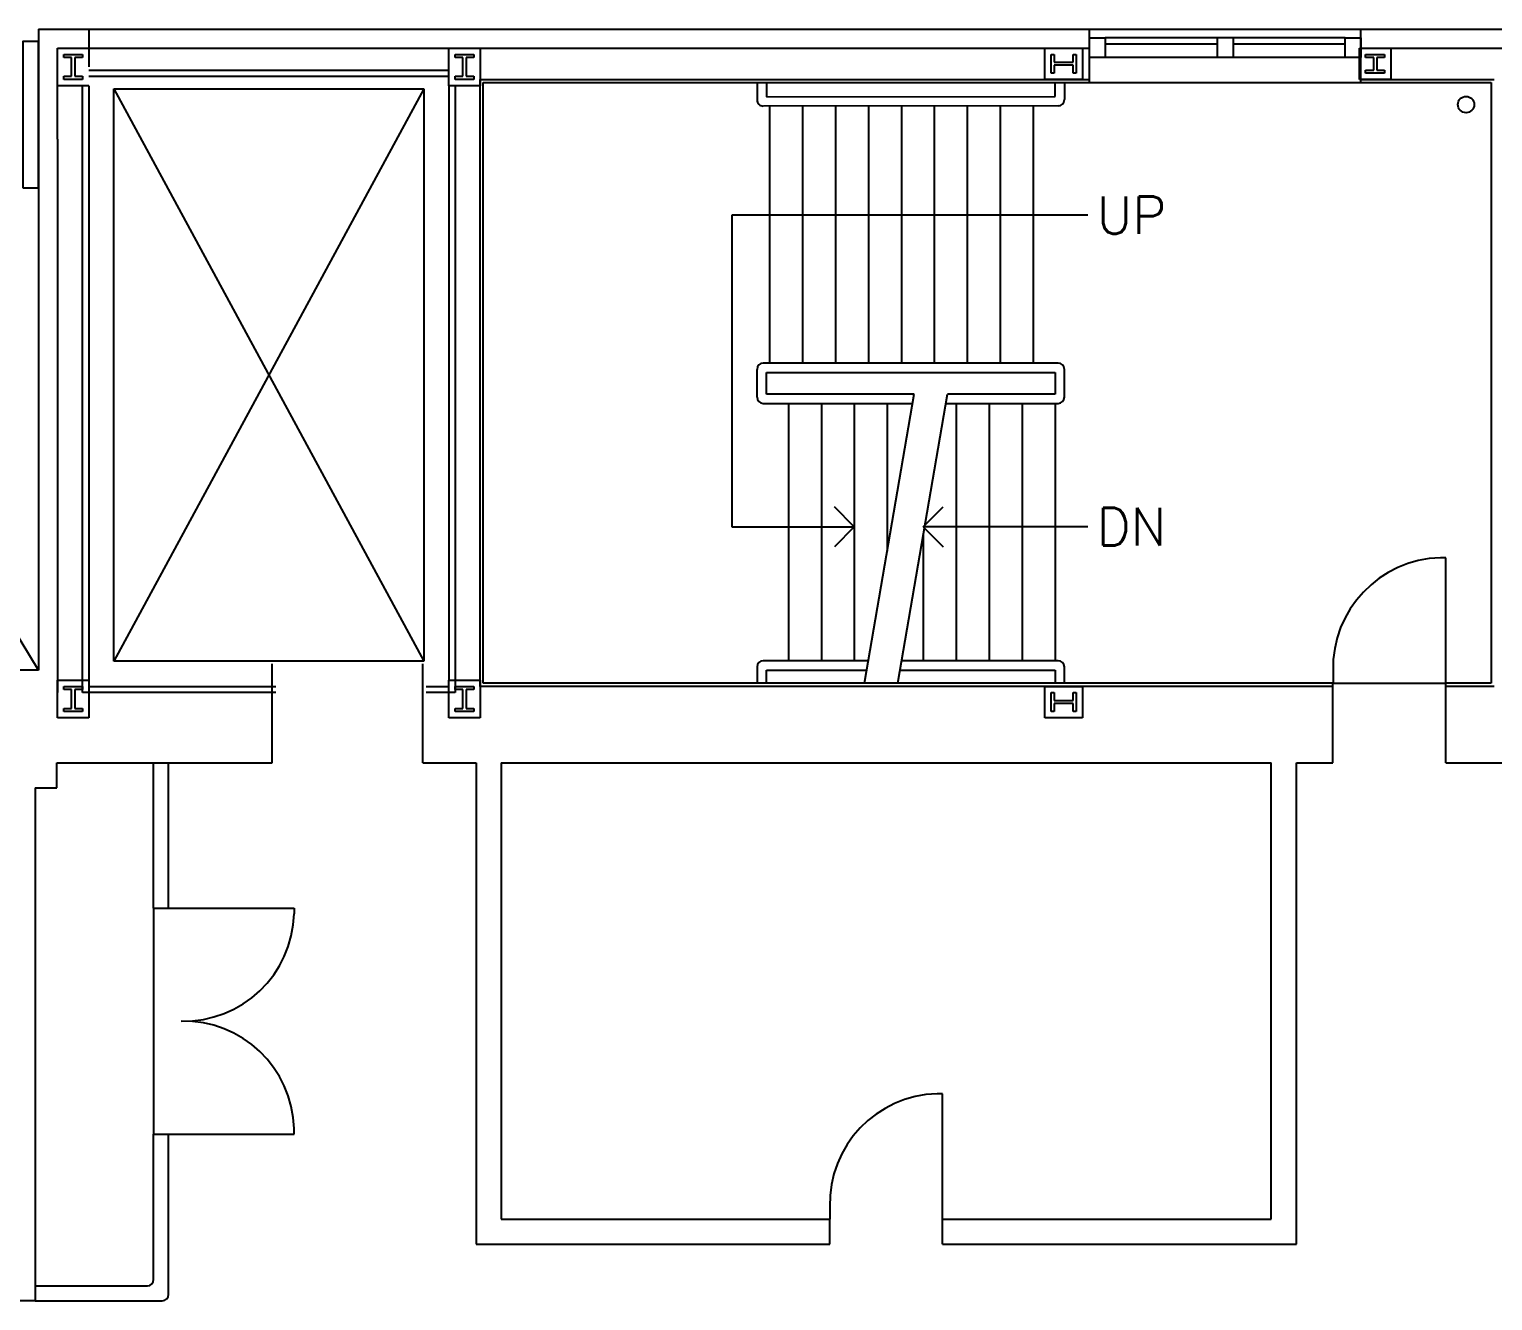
# Model space of a CAD drawing. Header units: inches. Extents: x 370 to 6209, y 2527 to 6927.
# Drawn here: x 4125.9 to 4592.3, y 4087.6 to 4492.9 of the extents above; entities that cross this region are included whole.
import ezdxf
from ezdxf.enums import TextEntityAlignment as Align

# ---------------------------------------------------------------- set-up
doc = ezdxf.new("R2010")
doc.units = ezdxf.units.IN
doc.header["$LTSCALE"] = 0.75
doc.header["$MEASUREMENT"] = 0
doc.layers.add('626_FL3$0$A-BLDG-TWNE', color=9, linetype='CONTINUOUS')
doc.layers.add('626_FL3$0$A-DOOR-EXST', color=9, linetype='CONTINUOUS')
doc.styles.add('626_FL3$0$SIMPLEX', font='SIMPLEX')

msp = doc.modelspace()

# ---------------------------------------------------------------- linework, layer by layer
at = {"layer": '626_FL3$0$A-BLDG-TWNE'}
for p, q in [((4128.84, 4492.92), (4463.84, 4492.92)), ((4128.84, 4492.92), (4128.84, 4288.56)), ((4144.84, 4492.92), (4144.84, 4480.92)), ((4463.84, 4475.92), (4463.84, 4492.92)), ((4463.84, 4492.92), (4550.34, 4492.92)), ((4550.34, 4475.92), (4550.34, 4492.92)), ((4550.34, 4492.92), (4608.84, 4492.92)), ((4463.84, 4483.92), (4463.84, 4490.17)), ((4463.84, 4490.17), (4468.84, 4490.17)), ((4545.34, 4490.17), (4468.84, 4490.17)), ((4468.84, 4490.17), (4468.84, 4483.92)), ((4504.59, 4488.17), (4468.84, 4488.17)), ((4504.59, 4483.92), (4504.59, 4490.17)), ((4509.59, 4490.17), (4509.59, 4483.92)), ((4545.34, 4488.17), (4509.59, 4488.17)), ((4545.34, 4483.92), (4545.34, 4490.17)), ((4545.34, 4490.17), (4550.34, 4490.17)), ((4550.34, 4490.17), (4550.34, 4483.92)), ((4134.84, 4486.92), (4463.84, 4486.92)), ((4134.84, 4457.92), (4134.84, 4486.92)), ((4134.84, 4474.92), (4134.84, 4486.92)), ((4134.84, 4486.92), (4144.84, 4486.92)), ((4136.84, 4483.92), (4136.84, 4484.92)), ((4136.84, 4484.92), (4142.84, 4484.92)), ((4139.34, 4483.92), (4136.84, 4483.92)), ((4139.34, 4477.92), (4139.34, 4483.92)), ((4142.84, 4483.92), (4140.34, 4483.92)), ((4140.34, 4483.92), (4140.34, 4477.92)), ((4142.84, 4484.92), (4142.84, 4483.92)), ((4259.59, 4474.92), (4259.59, 4486.92)), ((4259.59, 4486.92), (4269.59, 4486.92)), ((4261.59, 4483.92), (4261.59, 4484.92)), ((4261.59, 4484.92), (4267.59, 4484.92)), ((4264.09, 4483.92), (4261.59, 4483.92)), ((4264.09, 4477.92), (4264.09, 4483.92)), ((4267.59, 4483.92), (4265.09, 4483.92)), ((4265.09, 4483.92), (4265.09, 4477.92)), ((4267.59, 4484.92), (4267.59, 4483.92)), ((4269.59, 4486.92), (4269.59, 4474.92)), ((4449.59, 4476.92), (4449.59, 4486.92)), ((4449.59, 4486.92), (4461.59, 4486.92)), ((4451.59, 4478.92), (4451.59, 4484.92)), ((4451.59, 4484.92), (4452.59, 4484.92)), ((4452.59, 4484.92), (4452.59, 4482.42)), ((4458.59, 4482.42), (4458.59, 4484.92)), ((4458.59, 4484.92), (4459.59, 4484.92)), ((4459.59, 4484.92), (4459.59, 4478.92)), ((4461.59, 4486.92), (4461.59, 4476.92)), ((4468.84, 4483.92), (4463.84, 4483.92)), ((4545.34, 4483.92), (4468.84, 4483.92)), ((4550.34, 4483.92), (4545.34, 4483.92)), ((4549.84, 4476.92), (4549.84, 4486.92)), ((4549.84, 4486.92), (4559.84, 4486.92)), ((4550.34, 4486.92), (4602.84, 4486.92)), ((4551.84, 4483.92), (4551.84, 4484.92)), ((4551.84, 4484.92), (4557.84, 4484.92)), ((4554.4, 4483.92), (4551.84, 4483.92)), ((4554.4, 4479.92), (4554.4, 4483.92)), ((4557.84, 4483.92), (4555.4, 4483.92)), ((4555.4, 4483.92), (4555.4, 4479.92)), ((4557.84, 4484.92), (4557.84, 4483.92)), ((4559.84, 4486.92), (4559.84, 4476.92)), ((4144.84, 4479.92), (4259.59, 4479.92)), ((4452.59, 4478.92), (4451.59, 4478.92)), ((4452.59, 4482.42), (4458.59, 4482.42)), ((4458.59, 4481.42), (4452.59, 4481.42)), ((4452.59, 4481.42), (4452.59, 4478.92)), ((4458.59, 4478.92), (4458.59, 4481.42)), ((4459.59, 4478.92), (4458.59, 4478.92)), ((4551.84, 4478.92), (4551.84, 4479.92)), ((4551.84, 4479.92), (4554.4, 4479.92)), ((4557.84, 4478.92), (4551.84, 4478.92)), ((4555.4, 4479.92), (4557.84, 4479.92)), ((4557.84, 4479.92), (4557.84, 4478.92)), ((4144.84, 4474.92), (4134.84, 4474.92)), ((4136.84, 4476.92), (4136.84, 4477.92)), ((4136.84, 4477.92), (4139.34, 4477.92)), ((4142.84, 4476.92), (4136.84, 4476.92)), ((4140.34, 4477.92), (4142.84, 4477.92)), ((4142.84, 4477.92), (4142.84, 4476.92)), ((4142.84, 4281.42), (4142.84, 4474.92)), ((4144.84, 4477.92), (4259.59, 4477.92)), ((4144.84, 4474.92), (4144.84, 4285.42)), ((4152.84, 4473.92), (4251.59, 4291.42)), ((4251.59, 4473.92), (4152.84, 4291.42)), ((4152.84, 4291.42), (4152.84, 4473.92)), ((4152.84, 4473.92), (4251.59, 4473.92)), ((4251.59, 4473.92), (4251.59, 4291.42)), ((4259.59, 4474.92), (4259.59, 4285.42)), ((4269.59, 4474.92), (4259.59, 4474.92)), ((4261.59, 4476.92), (4261.59, 4477.92)), ((4261.59, 4477.92), (4264.09, 4477.92)), ((4267.59, 4476.92), (4261.59, 4476.92)), ((4261.59, 4474.92), (4261.59, 4281.42)), ((4265.09, 4477.92), (4267.59, 4477.92)), ((4267.59, 4477.92), (4267.59, 4476.92)), ((4269.59, 4283.42), (4269.59, 4476.92)), ((4269.59, 4476.92), (4463.84, 4476.92)), ((4270.59, 4284.42), (4270.59, 4475.92)), ((4270.59, 4475.92), (4463.84, 4475.92)), ((4357.84, 4475.92), (4357.84, 4470.42)), ((4360.84, 4475.92), (4360.84, 4471.42)), ((4461.59, 4476.92), (4449.59, 4476.92)), ((4452.84, 4471.49), (4452.84, 4475.92)), ((4455.84, 4475.92), (4455.84, 4470.49)), ((4463.84, 4475.92), (4550.34, 4475.92)), ((4559.84, 4476.92), (4549.84, 4476.92)), ((4550.34, 4476.92), (4592.84, 4476.92)), ((4550.34, 4475.92), (4591.84, 4475.92)), ((4591.84, 4475.92), (4591.84, 4284.42)), ((4360.84, 4471.42), (4452.84, 4471.49)), ((4453.85, 4468.49), (4359.85, 4468.42)), ((4361.84, 4468.42), (4361.84, 4386.49)), ((4372.34, 4468.43), (4372.34, 4386.49)), ((4382.84, 4468.44), (4382.84, 4386.49)), ((4393.34, 4468.45), (4393.34, 4386.49)), ((4403.84, 4468.45), (4403.84, 4386.49)), ((4414.34, 4468.46), (4414.34, 4386.49)), ((4424.84, 4468.47), (4424.84, 4386.49)), ((4435.34, 4468.48), (4435.34, 4386.49)), ((4445.84, 4468.49), (4445.84, 4386.49)), ((4134.84, 4457.92), (4134.84, 4281.42)), ((4128.84, 4442.4), (4128.84, 4288.56)), ((4128.84, 4442.4), (4128.84, 4288.56)), ((4463.32, 4433.65), (4349.79, 4433.65)), ((4349.79, 4433.65), (4349.79, 4334.31)), ((4128.84, 4288.56), (4042.5, 4430.46)), ((4453.84, 4386.49), (4359.84, 4386.49)), ((4357.84, 4375.61), (4357.84, 4384.49)), ((4360.84, 4376.61), (4360.84, 4383.49)), ((4360.84, 4383.49), (4452.84, 4383.49)), ((4452.84, 4383.49), (4452.84, 4376.61)), ((4455.84, 4375.61), (4455.84, 4384.49)), ((4407.96, 4376.61), (4360.84, 4376.61)), ((4392.1, 4284.42), (4407.96, 4376.61)), ((4402.67, 4284.42), (4418.54, 4376.61)), ((4452.84, 4376.61), (4418.54, 4376.61)), ((4359.84, 4373.61), (4407.45, 4373.61)), ((4367.84, 4373.61), (4367.84, 4291.61)), ((4378.34, 4373.61), (4378.34, 4291.61)), ((4388.84, 4373.61), (4388.84, 4291.61)), ((4399.34, 4373.61), (4399.34, 4326.52)), ((4418.02, 4373.61), (4453.84, 4373.61)), ((4421.34, 4373.61), (4421.34, 4291.61)), ((4431.84, 4373.61), (4431.84, 4291.61)), ((4442.34, 4373.61), (4442.34, 4291.61)), ((4452.84, 4373.61), (4452.84, 4291.61)), ((4388.84, 4334.31), (4382.48, 4340.67)), ((4410.84, 4334.31), (4417.21, 4340.67)), ((4349.79, 4334.31), (4389.15, 4334.31)), ((4388.84, 4334.31), (4382.48, 4327.94)), ((4463.32, 4334.31), (4410.84, 4334.31)), ((4410.84, 4334.31), (4417.21, 4327.94)), ((4410.84, 4331.88), (4410.84, 4291.61)), ((4128.84, 4288.56), (4109.18, 4288.56)), ((4251.59, 4291.42), (4152.84, 4291.42)), ((4203.26, 4259.06), (4203.26, 4290.56)), ((4251.26, 4259.06), (4251.26, 4290.56)), ((4357.84, 4289.61), (4357.84, 4284.42)), ((4393.33, 4291.61), (4359.84, 4291.61)), ((4360.84, 4288.61), (4392.82, 4288.61)), ((4360.84, 4284.42), (4360.84, 4288.61)), ((4403.4, 4288.61), (4452.84, 4288.61)), ((4453.84, 4291.61), (4403.91, 4291.61)), ((4452.84, 4288.61), (4452.84, 4284.42)), ((4455.84, 4284.42), (4455.84, 4289.61)), ((4134.84, 4273.42), (4134.84, 4285.42)), ((4134.84, 4285.42), (4144.84, 4285.42)), ((4136.84, 4282.42), (4136.84, 4283.42)), ((4136.84, 4283.42), (4142.84, 4283.42)), ((4139.34, 4282.42), (4136.84, 4282.42)), ((4139.34, 4276.42), (4139.34, 4282.42)), ((4142.84, 4282.42), (4140.34, 4282.42)), ((4140.34, 4282.42), (4140.34, 4276.42)), ((4142.84, 4283.42), (4142.84, 4282.42)), ((4144.84, 4285.42), (4144.84, 4273.42)), ((4144.84, 4283.42), (4204.42, 4283.42)), ((4252.42, 4283.42), (4259.59, 4283.42)), ((4259.59, 4273.42), (4259.59, 4285.42)), ((4259.59, 4285.42), (4269.59, 4285.42)), ((4261.59, 4282.42), (4261.59, 4283.42)), ((4261.59, 4283.42), (4267.59, 4283.42)), ((4264.09, 4282.42), (4261.59, 4282.42)), ((4264.09, 4276.42), (4264.09, 4282.42)), ((4267.59, 4282.42), (4265.09, 4282.42)), ((4265.09, 4282.42), (4265.09, 4276.42)), ((4267.59, 4283.42), (4267.59, 4282.42)), ((4269.59, 4285.42), (4269.59, 4273.42)), ((4541.42, 4283.42), (4269.59, 4283.42)), ((4541.42, 4284.42), (4270.59, 4284.42)), ((4449.59, 4273.42), (4449.59, 4283.42)), ((4449.59, 4283.42), (4461.59, 4283.42)), ((4461.59, 4283.42), (4461.59, 4273.42)), ((4541.42, 4259.06), (4541.42, 4284.42)), ((4541.44, 4284.42), (4577.42, 4284.42)), ((4577.42, 4259.06), (4577.42, 4284.42)), ((4591.84, 4284.42), (4577.42, 4284.42)), ((4592.84, 4283.42), (4577.42, 4283.42)), ((4204.42, 4281.42), (4142.84, 4281.42)), ((4261.59, 4281.42), (4252.42, 4281.42)), ((4451.59, 4275.42), (4451.59, 4281.42)), ((4451.59, 4281.42), (4452.59, 4281.42)), ((4452.59, 4281.42), (4452.59, 4278.92)), ((4452.59, 4278.92), (4458.59, 4278.92)), ((4458.59, 4277.92), (4452.59, 4277.92)), ((4452.59, 4277.92), (4452.59, 4275.42)), ((4458.59, 4278.92), (4458.59, 4281.42)), ((4458.59, 4281.42), (4459.59, 4281.42)), ((4458.59, 4275.42), (4458.59, 4277.92)), ((4459.59, 4281.42), (4459.59, 4275.42)), ((4144.84, 4273.42), (4134.84, 4273.42)), ((4136.84, 4275.42), (4136.84, 4276.42)), ((4136.84, 4276.42), (4139.34, 4276.42)), ((4142.84, 4275.42), (4136.84, 4275.42)), ((4140.34, 4276.42), (4142.84, 4276.42)), ((4142.84, 4276.42), (4142.84, 4275.42)), ((4269.59, 4273.42), (4259.59, 4273.42)), ((4261.59, 4275.42), (4261.59, 4276.42)), ((4261.59, 4276.42), (4264.09, 4276.42)), ((4267.59, 4275.42), (4261.59, 4275.42)), ((4265.09, 4276.42), (4267.59, 4276.42)), ((4267.59, 4276.42), (4267.59, 4275.42)), ((4461.59, 4273.42), (4449.59, 4273.42)), ((4452.59, 4275.42), (4451.59, 4275.42)), ((4459.59, 4275.42), (4458.59, 4275.42)), ((4134.68, 4259.06), (4203.26, 4259.06)), ((4134.68, 4251.06), (4134.68, 4259.06)), ((4165.51, 4212.68), (4165.51, 4259.06)), ((4170.26, 4212.68), (4170.26, 4259.06)), ((4251.26, 4259.06), (4268.26, 4259.06)), ((4268.26, 4259.06), (4268.26, 4105.56)), ((4276.26, 4259.06), (4521.76, 4259.06)), ((4276.26, 4259.06), (4276.26, 4113.56)), ((4521.76, 4113.56), (4521.76, 4259.06)), ((4529.76, 4259.06), (4541.42, 4259.06)), ((4529.76, 4105.56), (4529.76, 4259.06)), ((4577.42, 4259.06), (4601.68, 4259.06)), ((4127.76, 4251.06), (4127.76, 4087.56)), ((4127.76, 4251.06), (4134.68, 4251.06)), ((4165.51, 4212.68), (4170.26, 4212.68)), ((4165.51, 4212.68), (4165.51, 4140.68)), ((4165.51, 4094.31), (4165.51, 4140.68)), ((4165.51, 4140.68), (4170.26, 4140.68)), ((4170.26, 4089.56), (4170.26, 4140.68)), ((4276.26, 4113.56), (4381.01, 4113.56)), ((4381.01, 4105.56), (4381.01, 4113.56)), ((4417.01, 4113.56), (4521.76, 4113.56)), ((4417.01, 4105.56), (4417.01, 4113.56)), ((4268.26, 4105.56), (4381.01, 4105.56)), ((4417.01, 4105.56), (4529.76, 4105.56)), ((4127.76, 4092.31), (4163.51, 4092.31)), ((4127.76, 4087.56), (4088.76, 4087.56)), ((4127.76, 4087.56), (4168.26, 4087.56))]:
    msp.add_line(p, q, dxfattribs=at)
msp.add_lwpolyline([(4123.84, 4442.4), (4128.84, 4442.4), (4128.84, 4488.99), (4123.84, 4488.99)], close=True, dxfattribs=at)
msp.add_circle((4583.84, 4468.92), 2.6, dxfattribs=at)
for centre, start, end in [((4359.84, 4470.42), 180, 270.0423), ((4453.84, 4470.49), 270.0423, 0), ((4359.84, 4384.49), 90, 180), ((4453.84, 4384.49), 0, 90), ((4359.84, 4375.61), 180, 270), ((4453.84, 4375.61), 270, 0), ((4359.84, 4289.61), 90, 180), ((4453.84, 4289.61), 0, 90), ((4163.51, 4094.31), 270, 0), ((4168.26, 4089.56), 270, 0)]:
    msp.add_arc(centre, 2, start, end, dxfattribs=at)
at = {"layer": '626_FL3$0$A-DOOR-EXST'}
for p, q in [((4577.42, 4324.42), (4575.67, 4324.42)), ((4577.42, 4284.42), (4577.42, 4324.42)), ((4541.44, 4288.42), (4541.44, 4284.42)), ((4170.26, 4212.68), (4210.26, 4212.68)), ((4210.26, 4212.68), (4210.26, 4210.93)), ((4417.01, 4153.56), (4415.26, 4153.56)), ((4417.01, 4113.56), (4417.01, 4153.56)), ((4210.26, 4140.68), (4210.26, 4142.43)), ((4170.26, 4140.68), (4210.26, 4140.68)), ((4381.03, 4117.56), (4381.03, 4113.56))]:
    msp.add_line(p, q, dxfattribs=at)
for centre, radius, start, end in [((4576.58, 4289.28), 35.15, 91.4797, 181.4095), ((4175.13, 4211.84), 35.15, 268.5905, 358.5203), ((4175.07, 4141.53), 35.2, 1.4626, 91.3222), ((4416.17, 4118.42), 35.15, 91.4797, 181.4095)]:
    msp.add_arc(centre, radius, start, end, dxfattribs=at)

# ---------------------------------------------------------------- texts
at = {"layer": '626_FL3$0$A-BLDG-TWNE', "style": '626_FL3$0$SIMPLEX'}
for s, p in [('UP', (4466.14, 4433.65)), ('DN', (4466.14, 4334.31))]:
    msp.add_text(s, height=12, dxfattribs=at).set_placement(p, align=Align.MIDDLE_LEFT)

doc.saveas('drawing.dxf')
